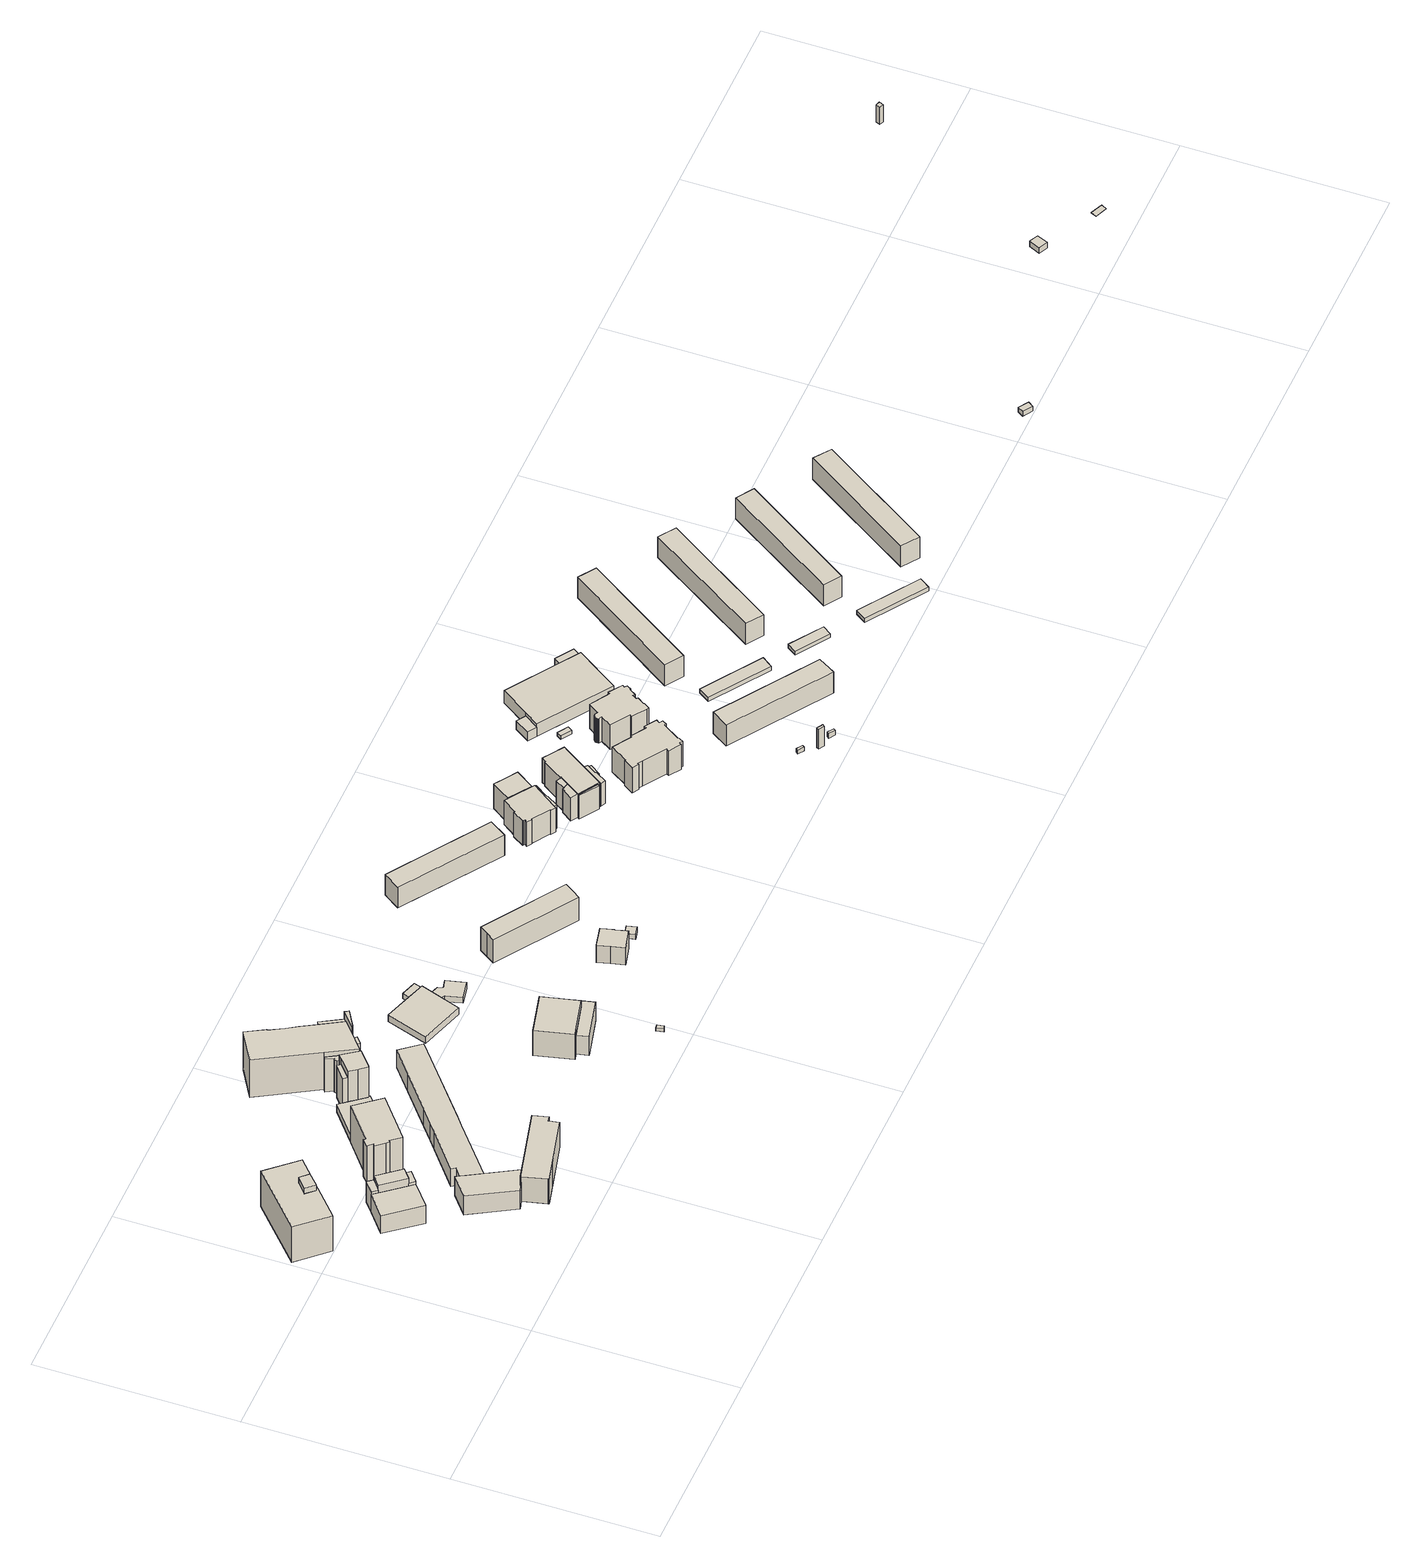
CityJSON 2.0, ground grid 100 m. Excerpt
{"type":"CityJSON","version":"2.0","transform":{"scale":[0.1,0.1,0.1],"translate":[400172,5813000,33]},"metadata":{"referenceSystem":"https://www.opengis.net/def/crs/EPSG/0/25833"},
"CityObjects":{
"building1":{"type":"Building","attributes":{"Gemeindeschluessel":"11000009","function":"31001_2000"},"address":[{"country":"Germany","locality":"Berlin","thoroughfareNumber":"17","thoroughfareName":"Slabystraße"}],"children":["building1-1","building1-2"]},
"building1-1":{"type":"BuildingPart","attributes":{"BezugspunktDach":"2200","measuredHeight":25.36,"storeysAboveGround":6},"parents":["building1"],"geometry":[{"type":"MultiSurface","lod":"1","boundaries":[[[0,1,2,3]],[[4,5,6,7]],[[4,8,9,10,3,2]],[[5,11,8,2,1]],[[6,12,11,5,1,0]],[[9,12,0,3]],[[7,10,9,8,4]],[[4,8,11,5]],[[5,11,12,6]],[[13,7,6,12,9]]]}]},
"building1-2":{"type":"BuildingPart","attributes":{"BezugspunktDach":"2200","measuredHeight":22.25,"storeysAboveGround":6},"parents":["building1"],"geometry":[{"type":"MultiSurface","lod":"1","boundaries":[[[14,15,16,17],[12,9,8,11]],[[18,19,20,21],[22,23,24,25]],[[18,21,17,16]],[[19,18,16,15]],[[20,19,15,14]],[[21,20,14,17]],[[22,25,11,5,4]],[[23,22,8,4,7,9]],[[24,23,7,6,12]],[[25,24,6,5,11]],[[4,5,11,8]],[[9,7,4,8]],[[9,12,6,7]],[[12,11,5,6]]]}]},
"building2":{"type":"Building","attributes":{"Gemeindeschluessel":"11000009","function":"31001_2100"},"address":[{"country":"Germany","locality":"Berlin","thoroughfareNumber":"3","thoroughfareName":"Gaußstraße"}],"children":["building2-1","building2-2","building2-3"]},
"building2-1":{"type":"BuildingPart","attributes":{"BezugspunktDach":"2200","measuredHeight":11.18,"storeysAboveGround":1},"parents":["building2"],"geometry":[{"type":"Solid","lod":"1","boundaries":[[[[26,27,28,29,30,31]],[[32,33,34,35,36,37]],[[32,37,31,30]],[[36,35,27,26]],[[37,36,26,31]],[[33,32,30,29]],[[34,33,29,28]],[[35,34,28,27]]]]}]},
"building2-2":{"type":"BuildingPart","attributes":{"BezugspunktDach":"2200","measuredHeight":12.87,"storeysAboveGround":1},"parents":["building2"],"geometry":[{"type":"MultiSurface","lod":"1","boundaries":[[[38,39,40,41,42,43,44,45]],[[46,47,48,49,50,51,52,53]],[[46,53,45,44]],[[47,46,44,43]],[[48,47,43,42]],[[28,27,42,41]],[[49,48,27,35,34]],[[50,49,34,54]],[[51,50,54,55,39]],[[52,51,39,55,33,38]],[[30,29,33,32,53,52,38,45]],[[34,35,27,28]],[[54,34,41,40,56]],[[40,39,55,54]],[[38,33,55,39]],[[32,33,29,30]]]}]},
"building2-3":{"type":"BuildingPart","attributes":{"BezugspunktDach":"2200","measuredHeight":15.85,"storeysAboveGround":1},"parents":["building2"],"geometry":[{"type":"MultiSurface","lod":"1","boundaries":[[[57,58,59,60]],[[55,54,34,33]],[[55,39,38,33,60,59]],[[40,39,55,59,58]],[[41,40,58,57]],[[33,34,33,29,28,57,60]],[[33,38,39,55]],[[61,54,55,39,40]],[[34,54,40,41]],[[28,29,33,34]]]}]},
"building3":{"type":"Building","attributes":{"Gemeindeschluessel":"11000009","BezugspunktDach":"2200","function":"31001_2020","measuredHeight":11.79,"storeysAboveGround":3},"address":[{"country":"Germany","locality":"Berlin","thoroughfareNumber":"25 (9)","thoroughfareName":"Ostendstraße"}],"geometry":[{"type":"Solid","lod":"1","boundaries":[[[[62,63,64,65,66,67,68,69]],[[70,71,72,73,74,75,76,77]],[[70,77,69,68]],[[71,70,68,67]],[[72,71,67,66]],[[73,72,66,65]],[[74,73,65,64]],[[75,74,64,63]],[[76,75,63,62]],[[77,76,62,69]]]]}]},
"building4":{"type":"Building","attributes":{"Gemeindeschluessel":"11000009","BezugspunktDach":"2200","function":"31001_2020","measuredHeight":15.45,"storeysAboveGround":4},"address":[{"country":"Germany","locality":"Berlin","thoroughfareNumber":"25 (8)","thoroughfareName":"Ostendstraße"}],"geometry":[{"type":"Solid","lod":"1","boundaries":[[[[78,79,80,81,82,83,84,85,86,87]],[[73,88,89,90,91,92,93,94,75,74]],[[73,74,87,86]],[[88,73,86,85]],[[89,88,85,84]],[[90,89,84,83]],[[91,90,83,82]],[[92,91,82,81]],[[93,92,81,80]],[[94,93,80,79]],[[75,94,79,78]],[[74,75,78,87]]]]}]},
"building5":{"type":"Building","attributes":{"Gemeindeschluessel":"11000009","BezugspunktDach":"2200","function":"31001_2000","measuredHeight":27.09,"storeysAboveGround":4},"address":[{"country":"Germany","locality":"Berlin","thoroughfareNumber":"2","thoroughfareName":"Gaußstraße"}],"geometry":[{"type":"Solid","lod":"1","boundaries":[[[[95,96,97,98,99,100,101,102,103,104,105,106,107]],[[108,109,110,111,112,113,114,115,116,117,118,119,120]],[[108,120,107,106]],[[109,108,106,105]],[[110,109,105,104]],[[111,110,104,103]],[[112,111,103,102]],[[113,112,102,101]],[[114,113,101,100]],[[115,114,100,99]],[[116,115,99,98]],[[117,116,98,97]],[[118,117,97,96]],[[119,118,96,95]],[[120,119,95,107]]]]}]},
"building6":{"type":"Building","attributes":{"Gemeindeschluessel":"11000009","BezugspunktDach":"2200","function":"31001_2020","measuredHeight":11.07,"storeysAboveGround":3},"address":[{"country":"Germany","locality":"Berlin","thoroughfareNumber":"25 (10)","thoroughfareName":"Ostendstraße"}],"geometry":[{"type":"Solid","lod":"1","boundaries":[[[[121,122,123,124,125,126,127,128,129,130,131,132]],[[133,134,135,136,137,138,139,140,141,142,72,71]],[[133,71,132,131]],[[134,133,131,130]],[[135,134,130,129]],[[136,135,129,128]],[[137,136,128,127]],[[138,137,127,126]],[[139,138,126,125]],[[140,139,125,124]],[[141,140,124,123]],[[142,141,123,122]],[[72,142,122,121]],[[71,72,121,132]]]]}]},
"building7":{"type":"Building","attributes":{"Gemeindeschluessel":"11000009","function":"31001_3021"},"address":[{"country":"Germany","locality":"Berlin","thoroughfareNumber":"1","thoroughfareName":"Gaußstraße"},{"country":"Germany","locality":"Berlin","thoroughfareNumber":"10","thoroughfareName":"Keplerstraße"}],"children":["building7-1","building7-2","building7-3","building7-4","building7-5","building7-6","building7-7","building7-8","building7-9"]},
"building7-1":{"type":"BuildingPart","attributes":{"BezugspunktDach":"2200","measuredHeight":28.16,"storeysAboveGround":4},"parents":["building7"],"geometry":[{"type":"MultiSurface","lod":"1","boundaries":[[[143,144,145,146,147,148,149,150,151,152,153,154,155,156]],[[157,158,159,160,161,162,163,164,165,166,167,168,169,170]],[[157,170,156,155]],[[158,157,155,154]],[[159,158,154,153]],[[160,159,153,152]],[[161,160,152,151]],[[162,161,171,172,173,174,151,150]],[[163,162,150,149]],[[164,163,149,148]],[[175,176,147,146]],[[166,165,177,178,179]],[[180,175,179,181,167,166,146,145]],[[168,167,145,144]],[[169,182,183,168,144,143]],[[170,169,143,156]],[[174,173,172,171]],[[184,165,164,148,147]],[[179,178,177,176,175]],[[181,179,175,180]],[[168,183,182,169]]]}]},
"building7-2":{"type":"BuildingPart","attributes":{"BezugspunktDach":"2200","measuredHeight":20.85,"storeysAboveGround":4},"parents":["building7"],"geometry":[{"type":"MultiSurface","lod":"1","boundaries":[[[185,186,187,188]],[[189,190,191,192]],[[189,192,188,187]],[[190,189,187,186]],[[192,191,193,194,195,196,185,188]],[[191,190,186,185,197]],[[196,195,194,193]]]}]},
"building7-3":{"type":"BuildingPart","attributes":{"BezugspunktDach":"2200","measuredHeight":27.85,"storeysAboveGround":4},"parents":["building7"],"geometry":[{"type":"MultiSurface","lod":"1","boundaries":[[[198,199,200,201,202,203,204,205]],[[190,206,207,208,209,210,211,191]],[[212,186,185,191,205,204]],[[206,190,204,203]],[[213,214,215,203,202]],[[216,213,207,202,201]],[[209,208,201,200]],[[217,218,200,199]],[[210,209,219,220]],[[221,217,222,199,198]],[[211,210,220,223]],[[191,211,198,205],[221,223,224,193,196,225]],[[190,226,191,185,186,212]],[[207,206,215,214,213]],[[227,208,207,213,216]],[[220,219,218,217]],[[223,220,222,217,221]],[[196,193,224,225]],[[224,223,221,225,228]]]}]},
"building7-4":{"type":"BuildingPart","attributes":{"BezugspunktDach":"2200","measuredHeight":20.67,"storeysAboveGround":4},"parents":["building7"],"geometry":[{"type":"MultiSurface","lod":"1","boundaries":[[[229,230,231,214,216,183,182,232]],[[169,168,208,206,233,234,235,236]],[[169,236,232,182]],[[208,168,183,216]],[[233,206,214,231]],[[234,233,231,230]],[[235,234,230,229]],[[236,235,229,232]],[[169,182,183,168]],[[207,213,214,206]],[[208,216,213,207]]]}]},
"building7-5":{"type":"BuildingPart","attributes":{"BezugspunktDach":"2200","measuredHeight":26.27,"storeysAboveGround":4},"parents":["building7"],"geometry":[{"type":"Solid","lod":"1","boundaries":[[[[237,238,239,240,241,242]],[[163,243,244,245,164,246]],[[163,246,242,241]],[[243,163,241,240]],[[244,243,240,239]],[[245,244,239,238]],[[164,245,238,237]],[[246,164,237,242]]]]}]},
"building7-6":{"type":"BuildingPart","attributes":{"BezugspunktDach":"2200","measuredHeight":27.53,"storeysAboveGround":4},"parents":["building7"],"geometry":[{"type":"MultiSurface","lod":"1","boundaries":[[[247,248,249,250]],[[245,251,252,165]],[[245,238,237,148,147,253,250,249]],[[251,245,249,248]],[[252,251,248,247]],[[176,254,247,250]],[[165,252,255,178,256]],[[165,253,147,148,164]],[[164,237,238,245]],[[256,178,255,254,176]]]}]},
"building7-7":{"type":"BuildingPart","attributes":{"BezugspunktDach":"2200","measuredHeight":6.1,"storeysAboveGround":4},"parents":["building7"],"geometry":[{"type":"MultiSurface","lod":"1","boundaries":[[[257,258,259,218,217,225,195,260,261]],[[262,194,224,220,219,263,264,265,266]],[[262,266,261,260]],[[194,262,260,195]],[[263,219,218,259]],[[264,263,259,258]],[[265,264,258,257]],[[266,265,257,261]],[[194,195,196,193]],[[224,193,196,225]],[[220,223,221,217]],[[224,225,221,223]],[[219,220,217,218]]]}]},
"building7-8":{"type":"BuildingPart","attributes":{"BezugspunktDach":"2200","measuredHeight":19.73,"storeysAboveGround":4},"parents":["building7"],"geometry":[{"type":"MultiSurface","lod":"1","boundaries":[[[267,268,254,176,180]],[[178,255,269,270,181]],[[269,255,254,268]],[[270,269,268,267]],[[181,270,267,180]],[[179,175,176,178]],[[181,180,175,179]],[[255,178,176,254]]]}]},
"building7-9":{"type":"BuildingPart","attributes":{"BezugspunktDach":"2200","measuredHeight":19.11,"storeysAboveGround":4},"parents":["building7"],"geometry":[{"type":"Solid","lod":"1","boundaries":[[[[173,271,272,174]],[[273,274,172,171]],[[273,171,174,272]],[[274,273,272,271]],[[172,274,271,173]],[[171,172,173,174]]]]}]},
"building8":{"type":"Building","attributes":{"Gemeindeschluessel":"11000009","function":"31001_2020"},"address":[{"country":"Germany","locality":"Berlin","thoroughfareNumber":"25 (4)","thoroughfareName":"Ostendstraße"}],"children":["building8-1","building8-2"]},
"building8-1":{"type":"BuildingPart","attributes":{"BezugspunktDach":"2200","measuredHeight":15.73,"storeysAboveGround":4},"parents":["building8"],"geometry":[{"type":"MultiSurface","lod":"1","boundaries":[[[275,276,277,278,279,280,281]],[[282,283,284,285,286,287,288]],[[282,288,281,280]],[[283,282,280,279]],[[284,283,279,278]],[[285,284,289,290,291,292,278,277]],[[293,291,277,276]],[[286,285,290,294]],[[287,286,276,275]],[[288,287,275,281]],[[292,291,290,289]],[[294,290,291,293]]]}]},
"building8-2":{"type":"BuildingPart","attributes":{"BezugspunktDach":"2200","measuredHeight":11.85,"storeysAboveGround":4},"parents":["building8"],"geometry":[{"type":"MultiSurface","lod":"1","boundaries":[[[295,296,297,292,291,293]],[[290,289,298,299,300,294]],[[298,289,292,297]],[[299,298,297,296]],[[300,299,296,295]],[[294,300,295,293]],[[294,301,293,291,290]],[[290,291,292,289]]]}]},
"building9":{"type":"Building","attributes":{"Gemeindeschluessel":"11000009","BezugspunktDach":"2200","function":"51009_1610","measuredHeight":2.06,"storeysAboveGround":0},"address":[{"country":"Germany","locality":"Berlin"}],"geometry":[{"type":"Solid","lod":"1","boundaries":[[[[302,303,304,305]],[[306,307,308,309]],[[306,309,305,304]],[[307,306,304,303]],[[308,307,303,302]],[[309,308,302,305]]]]}]},
"building10":{"type":"Building","attributes":{"Gemeindeschluessel":"11000009","function":"31001_2050"},"address":[{"country":"Germany","locality":"Berlin","thoroughfareNumber":"1","thoroughfareName":"Waldowplatz"}],"children":["building10-1","building10-2"]},
"building10-1":{"type":"BuildingPart","attributes":{"BezugspunktDach":"2200","measuredHeight":5.17,"storeysAboveGround":1},"parents":["building10"],"geometry":[{"type":"MultiSurface","lod":"1","boundaries":[[[310,311,312,313,314]],[[315,316,317,318,319]],[[315,319,314,313]],[[316,315,313,312]],[[320,321,312,311]],[[318,317,311,310]],[[319,318,310,314]],[[317,316,321,320]]]}]},
"building10-2":{"type":"BuildingPart","attributes":{"BezugspunktDach":"2200","measuredHeight":3,"storeysAboveGround":1},"parents":["building10"],"geometry":[{"type":"Solid","lod":"1","boundaries":[[[[320,322,323,321]],[[324,325,317,316]],[[324,316,321,323]],[[325,324,323,322]],[[317,325,322,320]],[[316,317,320,321]]]]}]},
"building11":{"type":"Building","attributes":{"Gemeindeschluessel":"11000009","BezugspunktDach":"2200","function":"31001_2000","measuredHeight":3.72,"storeysAboveGround":1},"address":[{"country":"Germany","locality":"Berlin","thoroughfareNumber":"1 (1)","thoroughfareName":"Waldowplatz"}],"geometry":[{"type":"Solid","lod":"1","boundaries":[[[[326,327,328,329,330,331,332,333]],[[334,335,336,337,338,339,340,341]],[[334,341,333,332]],[[335,334,332,331]],[[336,335,331,330]],[[337,336,330,329]],[[338,337,329,328]],[[339,338,328,327]],[[340,339,327,326]],[[341,340,326,333]]]]}]},
"building12":{"type":"Building","attributes":{"Gemeindeschluessel":"11000009","function":"31001_1010"},"address":[{"country":"Germany","locality":"Berlin","thoroughfareNumber":"10","thoroughfareName":"Waldowstraße"}],"children":["building12-1","building12-2"]},
"building12-1":{"type":"BuildingPart","attributes":{"BezugspunktDach":"2200","measuredHeight":12.64,"storeysAboveGround":2},"parents":["building12"],"geometry":[{"type":"MultiSurface","lod":"1","boundaries":[[[342,343,344,345,346,347,348,349]],[[350,351,352,353,354,355,356,357]],[[350,357,349,348]],[[358,359,360,361,351,350,348,347]],[[362,358,347,346]],[[352,351,361,363]],[[353,352,346,345],[364,365,362,363]],[[354,353,345,344]],[[355,354,344,343]],[[356,355,343,342]],[[357,356,342,349]],[[361,360,359,358]],[[363,361,358,362]],[[362,365,364,363]]]}]},
"building12-2":{"type":"BuildingPart","attributes":{"BezugspunktDach":"2200","measuredHeight":6.3,"storeysAboveGround":2},"parents":["building12"],"geometry":[{"type":"MultiSurface","lod":"1","boundaries":[[[365,366,367,368,359]],[[369,370,371,364,360]],[[369,360,359,368]],[[370,369,368,367]],[[371,370,367,366]],[[364,371,366,365]],[[360,361,358,359]],[[363,362,358,361]],[[364,365,362,363]]]}]},
"building13":{"type":"Building","attributes":{"Gemeindeschluessel":"11000009","BezugspunktDach":"2200","function":"31001_1010","measuredHeight":16.54,"storeysAboveGround":4},"address":[{"country":"Germany","locality":"Berlin","thoroughfareNumber":"33, 35, 37","thoroughfareName":"Scharnweberstraße"}],"geometry":[{"type":"Solid","lod":"1","boundaries":[[[[372,373,374,375,376,377]],[[378,379,380,381,382,383]],[[378,383,377,376]],[[379,378,376,375]],[[380,379,375,374]],[[381,380,374,373]],[[382,381,373,372]],[[383,382,372,377]]]]}]},
"building14":{"type":"Building","attributes":{"Gemeindeschluessel":"11000009","BezugspunktDach":"2200","function":"31001_2000","measuredHeight":3,"storeysAboveGround":1},"address":[{"country":"Germany","locality":"Berlin","thoroughfareNumber":"10 (1)","thoroughfareName":"Waldowstraße"}],"geometry":[{"type":"Solid","lod":"1","boundaries":[[[[384,385,386,387]],[[388,389,390,391]],[[388,391,387,386]],[[389,388,386,385]],[[390,389,385,384]],[[391,390,384,387]]]]}]},
"building15":{"type":"Building","attributes":{"Gemeindeschluessel":"11000009","BezugspunktDach":"2200","function":"31001_1010","measuredHeight":12.86,"storeysAboveGround":4},"address":[{"country":"Germany","locality":"Berlin","thoroughfareNumber":"34, 36, 38, 40","thoroughfareName":"Scharnweberstraße"}],"geometry":[{"type":"Solid","lod":"1","boundaries":[[[[392,393,394,395]],[[396,397,398,399]],[[396,399,395,394]],[[397,396,394,393]],[[398,397,393,392]],[[399,398,392,395]]]]}]},
"building16":{"type":"Building","attributes":{"Gemeindeschluessel":"11000009","function":"31001_1010"},"address":[{"country":"Germany","locality":"Berlin","thoroughfareNumber":"26","thoroughfareName":"Scharnweberstraße"}],"children":["building16-1","building16-2","building16-3"]},
"building16-1":{"type":"BuildingPart","attributes":{"BezugspunktDach":"2200","measuredHeight":16.14,"storeysAboveGround":3},"parents":["building16"],"geometry":[{"type":"MultiSurface","lod":"1","boundaries":[[[400,401,402,403,404,405,406,407,408,409,410,411,412,413,414,415,416]],[[417,418,419,420,421,422,423,424,425,426,427,428,429,430,431,432,433]],[[417,433,416,415]],[[418,417,415,414]],[[419,418,414,413]],[[420,419,413,412]],[[422,434,435,410]],[[436,437,438,410,409]],[[424,423,409,408]],[[425,424,408,407]],[[426,425,407,406]],[[427,426,406,405]],[[428,427,405,404]],[[429,428,404,403]],[[430,429,403,402]],[[431,430,402,401]],[[432,431,401,400]],[[433,432,400,416]],[[421,420,412,411]],[[439,421,411,435,434]],[[423,422,438,437,436]]]}]},
"building16-2":{"type":"BuildingPart","attributes":{"BezugspunktDach":"2200","measuredHeight":16.11,"storeysAboveGround":3},"parents":["building16"],"geometry":[{"type":"MultiSurface","lod":"1","boundaries":[[[440,441,442,443,444]],[[445,446,447,434,420]],[[445,420,444,443]],[[446,445,443,442]],[[447,446,442,441]],[[434,447,441,440]],[[420,412,411,435,440,444]],[[421,411,412,420]],[[421,448,434,435,411]]]}]},
"building16-3":{"type":"BuildingPart","attributes":{"BezugspunktDach":"2200","measuredHeight":14.64,"storeysAboveGround":3},"parents":["building16"],"geometry":[{"type":"Solid","lod":"1","boundaries":[[[[449,450,451,452,438,437]],[[422,453,454,455,456,423]],[[453,422,438,452]],[[454,453,452,451]],[[455,454,451,450]],[[456,455,450,449]],[[423,456,449,437]],[[437,438,422,423]]]]}]},
"building17":{"type":"Building","attributes":{"Gemeindeschluessel":"11000009","function":"31001_1010"},"address":[{"country":"Germany","locality":"Berlin","thoroughfareNumber":"24","thoroughfareName":"Scharnweberstraße"}],"children":["building17-1","building17-2","building17-3","building17-4","building17-5","building17-6"]},
"building17-1":{"type":"BuildingPart","attributes":{"BezugspunktDach":"2200","measuredHeight":15.81,"storeysAboveGround":3},"parents":["building17"],"geometry":[{"type":"MultiSurface","lod":"1","boundaries":[[[457,458,459,460,461,462,463,464,465,466,467,468]],[[469,470,471,472,473,474,475,476,477,478,479,480]],[[469,480,468,467]],[[470,481,482,483,467,466]],[[484,481,466,465]],[[472,471,465,464]],[[473,472,464,463]],[[474,473,463,462]],[[475,474,462,461]],[[476,475,461,460]],[[477,476,460,459]],[[478,485,486,459,458]],[[479,478,458,457]],[[487,488,457,468]],[[469,483,482,489]],[[489,482,481,470]],[[471,470,481,484]],[[477,486,485,478]],[[480,479,488,487]]]}]},
"building17-2":{"type":"BuildingPart","attributes":{"BezugspunktDach":"2200","measuredHeight":14.62,"storeysAboveGround":3},"parents":["building17"],"geometry":[{"type":"Solid","lod":"1","boundaries":[[[[483,482,490,491,492]],[[493,494,489,469,495]],[[493,495,492,491]],[[494,493,491,490]],[[495,469,483,492]],[[489,494,490,482]],[[489,482,483,469]]]]}]},
"building17-3":{"type":"BuildingPart","attributes":{"BezugspunktDach":"2200","measuredHeight":14.62,"storeysAboveGround":3},"parents":["building17"],"geometry":[{"type":"MultiSurface","lod":"1","boundaries":[[[482,481,484,496,490]],[[497,471,470,489,494]],[[497,494,490,496]],[[471,497,496,484]],[[470,471,484,481,498]],[[489,470,499,481,482]],[[494,489,482,490]]]}]},
"building17-4":{"type":"BuildingPart","attributes":{"BezugspunktDach":"2200","measuredHeight":13.79,"storeysAboveGround":3},"parents":["building17"],"geometry":[{"type":"MultiSurface","lod":"1","boundaries":[[[500,501,502,486,485]],[[477,503,504,505,478]],[[503,477,486,502]],[[504,503,502,501]],[[478,505,500,485]],[[477,478,485,486]],[[505,506,507,500]],[[501,507,506,504]]]}]},
"building17-5":{"type":"BuildingPart","attributes":{"BezugspunktDach":"2200","measuredHeight":15.09,"storeysAboveGround":3},"parents":["building17"],"geometry":[{"type":"MultiSurface","lod":"1","boundaries":[[[508,509,510,511,512,513,514,515]],[[506,504,516,517,518,519,520,505]],[[507,500,505,515,514]],[[501,507,506,514,513]],[[516,504,513,512]],[[517,516,512,511]],[[518,517,511,510]],[[519,518,510,509]],[[520,519,509,508]],[[505,520,508,515]],[[506,505,500,507]],[[504,506,507,501]]]}]},
"building17-6":{"type":"BuildingPart","attributes":{"BezugspunktDach":"2200","measuredHeight":14.73,"storeysAboveGround":3},"parents":["building17"],"geometry":[{"type":"Solid","lod":"1","boundaries":[[[[521,488,487,522]],[[480,479,523,524]],[[480,524,522,487]],[[523,479,488,521]],[[524,523,521,522]],[[479,480,487,488]]]]}]},
"building18":{"type":"Building","attributes":{"Gemeindeschluessel":"11000009","BezugspunktDach":"2200","function":"31001_2000","measuredHeight":0.454,"storeysAboveGround":1},"address":[{"country":"Germany","locality":"Berlin","thoroughfareNumber":"26 (1)","thoroughfareName":"Scharnweberstraße"}],"geometry":[{"type":"Solid","lod":"1","boundaries":[[[[525,526,527,528]],[[529,530,531,532]],[[529,532,528,527]],[[530,529,527,526]],[[531,530,526,525]],[[532,531,525,528]]]]}]},
"building19":{"type":"Building","attributes":{"Gemeindeschluessel":"11000009","BezugspunktDach":"2200","function":"31001_2000","measuredHeight":2.5,"storeysAboveGround":1},"address":[{"country":"Germany","locality":"Berlin","thoroughfareNumber":"22 (1)","thoroughfareName":"Scharnweberstraße"}],"geometry":[{"type":"Solid","lod":"1","boundaries":[[[[533,534,535,536]],[[537,538,539,540]],[[537,540,536,535]],[[538,537,535,534]],[[539,538,534,533]],[[540,539,533,536]]]]}]},
"building20":{"type":"Building","attributes":{"Gemeindeschluessel":"11000009","BezugspunktDach":"2200","function":"31001_2000","measuredHeight":0.346,"storeysAboveGround":1},"address":[{"country":"Germany","locality":"Berlin","thoroughfareNumber":"24 (1)","thoroughfareName":"Scharnweberstraße"}],"geometry":[{"type":"Solid","lod":"1","boundaries":[[[[541,542,543,544]],[[545,546,476,475]],[[545,475,544,543]],[[546,545,543,542]],[[476,546,542,541]],[[475,476,541,544]]]]}]},
"building21":{"type":"Building","attributes":{"Gemeindeschluessel":"11000009","BezugspunktDach":"2200","function":"31001_1010","measuredHeight":15.68,"storeysAboveGround":3},"address":[{"country":"Germany","locality":"Berlin","thoroughfareNumber":"22","thoroughfareName":"Scharnweberstraße"},{"country":"Germany","locality":"Berlin","thoroughfareNumber":"14","thoroughfareName":"Steffelbauerstraße"}],"geometry":[{"type":"Solid","lod":"1","boundaries":[[[[547,548,549,550,551,552,553,554,555,556,557,558,559,560,561,562,563,564,565,566,567,568,569]],[[570,571,572,573,574,575,576,577,578,579,580,581,582,583,584,585,586,587,588,589,590,591,592]],[[570,592,569,568]],[[571,570,568,567]],[[572,571,567,566]],[[573,572,566,565]],[[574,573,565,564]],[[575,574,564,563]],[[576,575,563,562]],[[577,576,562,561]],[[578,577,561,560]],[[579,578,560,559]],[[580,579,559,558]],[[581,580,558,557]],[[582,581,557,556]],[[583,582,556,555]],[[584,583,555,554]],[[585,584,554,553]],[[586,585,553,552]],[[587,586,552,551]],[[588,587,551,550]],[[589,588,550,549]],[[590,589,549,548]],[[591,590,548,547]],[[592,591,547,569]]]]}]},
"building22":{"type":"Building","attributes":{"Gemeindeschluessel":"11000009","BezugspunktDach":"2200","function":"51009_1610","measuredHeight":2.32,"storeysAboveGround":0},"address":[{"country":"Germany","locality":"Berlin"}],"geometry":[{"type":"Solid","lod":"1","boundaries":[[[[593,594,595,596]],[[597,598,599,600]],[[597,600,596,595]],[[598,597,595,594]],[[599,598,594,593]],[[600,599,593,596]]]]}]},
"building23":{"type":"Building","attributes":{"Gemeindeschluessel":"11000009","BezugspunktDach":"2200","function":"31001_2000","measuredHeight":2.57,"storeysAboveGround":1},"address":[{"country":"Germany","locality":"Berlin","thoroughfareNumber":"10 (1)","thoroughfareName":"Steffelbauerstraße"}],"geometry":[{"type":"Solid","lod":"1","boundaries":[[[[601,602,603,604,605]],[[606,607,608,609,610]],[[606,610,605,604]],[[607,606,604,603]],[[608,607,603,602]],[[609,608,602,601]],[[610,609,601,605]]]]}]},
"building24":{"type":"Building","attributes":{"Gemeindeschluessel":"11000009","BezugspunktDach":"2200","function":"51009_1610","measuredHeight":12.33,"storeysAboveGround":0},"address":[{"country":"Germany","locality":"Berlin"}],"geometry":[{"type":"Solid","lod":"1","boundaries":[[[[611,612,613,614]],[[615,616,617,618]],[[615,618,614,613]],[[616,615,613,612]],[[617,616,612,611]],[[618,617,611,614]]]]}]},
"building25":{"type":"Building","attributes":{"Gemeindeschluessel":"11000009","BezugspunktDach":"2200","function":"51009_1610","measuredHeight":5.59,"storeysAboveGround":0},"address":[{"country":"Germany","locality":"Berlin"}],"geometry":[{"type":"Solid","lod":"1","boundaries":[[[[619,620,621,622]],[[623,624,625,626]],[[623,626,622,621]],[[624,623,621,620]],[[625,624,620,619]],[[626,625,619,622]]]]}]},
"building26":{"type":"Building","attributes":{"Gemeindeschluessel":"11000009","BezugspunktDach":"2200","function":"31001_1010","measuredHeight":16.16,"storeysAboveGround":3},"address":[{"country":"Germany","locality":"Berlin","thoroughfareNumber":"10","thoroughfareName":"Steffelbauerstraße"}],"geometry":[{"type":"Solid","lod":"1","boundaries":[[[[627,628,629,630,631,632,633,634,635,636,637,638,639,640,641,642,643,644,645,646,647,648,649,650,651,652,653,654,655,656,657,658,659]],[[660,661,662,663,664,665,666,667,668,669,670,671,672,673,674,675,676,677,678,679,680,681,682,683,684,685,686,687,688,689,690,691,692]],[[660,692,659,658]],[[661,660,658,657]],[[662,661,657,656]],[[663,662,656,655]],[[664,663,655,654]],[[665,664,654,653]],[[666,665,653,652]],[[667,666,652,651]],[[668,667,651,650]],[[669,668,650,649]],[[670,669,649,648]],[[671,670,648,647]],[[672,671,647,646]],[[673,672,646,645]],[[674,673,645,644]],[[675,674,644,643]],[[676,675,643,642]],[[677,676,642,641]],[[678,677,641,640]],[[679,678,640,639]],[[680,679,639,638]],[[681,680,638,637]],[[682,681,637,636]],[[683,682,636,635]],[[684,683,635,634]],[[685,684,634,633]],[[686,685,633,632]],[[687,686,632,631]],[[688,687,631,630]],[[689,688,630,629]],[[690,689,629,628]],[[691,690,628,627]],[[692,691,627,659]]]]}]},
"building27":{"type":"Building","attributes":{"Gemeindeschluessel":"11000009","BezugspunktDach":"2200","function":"51009_1610","measuredHeight":3,"storeysAboveGround":0},"address":[{"country":"Germany","locality":"Berlin"}],"geometry":[{"type":"Solid","lod":"1","boundaries":[[[[693,694,695,696]],[[697,698,699,700]],[[697,700,696,695]],[[698,697,695,694]],[[699,698,694,693]],[[700,699,693,696]]]]}]},
"building28":{"type":"Building","attributes":{"Gemeindeschluessel":"11000009","BezugspunktDach":"2200","function":"31001_1010","measuredHeight":13.4,"storeysAboveGround":4},"address":[{"country":"Germany","locality":"Berlin","thoroughfareNumber":"14, 16, 18, 20","thoroughfareName":"Scharnweberstraße"}],"geometry":[{"type":"Solid","lod":"1","boundaries":[[[[701,702,703,704]],[[705,706,707,708]],[[705,708,704,703]],[[706,705,703,702]],[[707,706,702,701]],[[708,707,701,704]]]]}]},
"building29":{"type":"Building","attributes":{"Gemeindeschluessel":"11000009","BezugspunktDach":"2200","function":"31001_2054","measuredHeight":9.98,"storeysAboveGround":1},"address":[{"country":"Germany","locality":"Berlin","thoroughfareNumber":"154","thoroughfareName":"An der Wuhlheide"}],"geometry":[{"type":"Solid","lod":"1","boundaries":[[[[709,710,711,712,713,714]],[[624,715,716,717,718,625]],[[624,625,714,713]],[[715,624,713,712]],[[716,715,712,711]],[[717,716,711,710]],[[718,717,710,709]],[[625,718,709,714]]]]}]},
"building30":{"type":"Building","attributes":{"Gemeindeschluessel":"11000009","BezugspunktDach":"2200","function":"31001_2000","measuredHeight":2.48,"storeysAboveGround":1},"address":[{"country":"Germany","locality":"Berlin","thoroughfareNumber":"14 (1)","thoroughfareName":"Scharnweberstraße"}],"geometry":[{"type":"Solid","lod":"1","boundaries":[[[[719,720,721,722]],[[723,724,725,726]],[[723,726,722,721]],[[724,723,721,720]],[[725,724,720,719]],[[726,725,719,722]]]]}]},
"building31":{"type":"Building","attributes":{"Gemeindeschluessel":"11000009","BezugspunktDach":"2200","function":"51009_1610","measuredHeight":4.24,"storeysAboveGround":0},"address":[{"country":"Germany","locality":"Berlin"}],"geometry":[{"type":"Solid","lod":"1","boundaries":[[[[727,728,729,730]],[[731,732,733,734]],[[731,734,730,729]],[[732,731,729,728]],[[733,732,728,727]],[[734,733,727,730]]]]}]},
"building32":{"type":"Building","attributes":{"Gemeindeschluessel":"11000009","BezugspunktDach":"2200","function":"31001_1010","measuredHeight":13.08,"storeysAboveGround":4},"address":[{"country":"Germany","locality":"Berlin","thoroughfareNumber":"1, 3, 5, 7","thoroughfareName":"Steffelbauerstraße"}],"geometry":[{"type":"Solid","lod":"1","boundaries":[[[[735,736,737,738]],[[739,740,741,742]],[[739,742,738,737]],[[740,739,737,736]],[[741,740,736,735]],[[742,741,735,738]]]]}]},
"building33":{"type":"Building","attributes":{"Gemeindeschluessel":"11000009","BezugspunktDach":"2200","function":"31001_2000","measuredHeight":2.36,"storeysAboveGround":1},"address":[{"country":"Germany","locality":"Berlin","thoroughfareNumber":"14 (2)","thoroughfareName":"Scharnweberstraße"}],"geometry":[{"type":"Solid","lod":"1","boundaries":[[[[743,744,745,746]],[[747,748,749,750]],[[747,750,746,745]],[[748,747,745,744]],[[749,748,744,743]],[[750,749,743,746]]]]}]},
"building34":{"type":"Building","attributes":{"Gemeindeschluessel":"11000009","BezugspunktDach":"2200","function":"31001_1010","measuredHeight":13.08,"storeysAboveGround":4},"address":[{"country":"Germany","locality":"Berlin","thoroughfareNumber":"156, 158, 160, 162","thoroughfareName":"An der Wuhlheide"}],"geometry":[{"type":"Solid","lod":"1","boundaries":[[[[751,752,753,754]],[[755,756,757,758]],[[755,758,754,753]],[[756,755,753,752]],[[757,756,752,751]],[[758,757,751,754]]]]}]},
"building35":{"type":"Building","attributes":{"Gemeindeschluessel":"11000009","BezugspunktDach":"2200","function":"31001_2000","measuredHeight":2.53,"storeysAboveGround":1},"address":[{"country":"Germany","locality":"Berlin","thoroughfareNumber":"4 (1)","thoroughfareName":"Scharnweberstraße"}],"geometry":[{"type":"Solid","lod":"1","boundaries":[[[[759,760,761,762]],[[763,764,765,766]],[[763,766,762,761]],[[764,763,761,760]],[[765,764,760,759]],[[766,765,759,762]]]]}]},
"building36":{"type":"Building","attributes":{"Gemeindeschluessel":"11000009","BezugspunktDach":"2200","function":"31001_1010","measuredHeight":13.12,"storeysAboveGround":4},"address":[{"country":"Germany","locality":"Berlin","thoroughfareNumber":"164, 166, 168, 170","thoroughfareName":"An der Wuhlheide"}],"geometry":[{"type":"Solid","lod":"1","boundaries":[[[[767,768,769,770]],[[771,772,773,774]],[[771,774,770,769]],[[772,771,769,768]],[[773,772,768,767]],[[774,773,767,770]]]]}]},
"building37":{"type":"Building","attributes":{"Gemeindeschluessel":"11000009","BezugspunktDach":"2200","function":"31001_1010","measuredHeight":13.28,"storeysAboveGround":4},"address":[{"country":"Germany","locality":"Berlin","thoroughfareNumber":"172, 174, 176, 178","thoroughfareName":"An der Wuhlheide"}],"geometry":[{"type":"Solid","lod":"1","boundaries":[[[[775,776,777,778]],[[779,780,781,782]],[[779,782,778,777]],[[780,779,777,776]],[[781,780,776,775]],[[782,781,775,778]]]]}]},
"building38":{"type":"Building","attributes":{"Gemeindeschluessel":"11000009","BezugspunktDach":"2200","function":"31001_2000","measuredHeight":3.26,"storeysAboveGround":1},"address":[{"country":"Germany","locality":"Berlin","thoroughfareNumber":"1 (1)","thoroughfareName":"Parkstraße"}],"geometry":[{"type":"Solid","lod":"1","boundaries":[[[[783,784,785,786]],[[787,788,789,790]],[[787,790,786,785]],[[788,787,785,784]],[[789,788,784,783]],[[790,789,783,786]]]]}]},
"building39":{"type":"Building","attributes":{"Gemeindeschluessel":"11000009","BezugspunktDach":"2200","function":"31001_2423","measuredHeight":3.7,"storeysAboveGround":1},"address":[{"country":"Germany","locality":"Berlin","thoroughfareNumber":"189 (37)","thoroughfareName":"An der Wuhlheide"}],"geometry":[{"type":"Solid","lod":"1","boundaries":[[[[791,792,793,794]],[[795,796,797,798]],[[795,798,794,793]],[[796,795,793,792]],[[797,796,792,791]],[[798,797,791,794]]]]}]},
"building40":{"type":"Building","attributes":{"Gemeindeschluessel":"11000009","BezugspunktDach":"2200","function":"31001_2000","measuredHeight":0.129,"storeysAboveGround":1},"address":[{"country":"Germany","locality":"Berlin","thoroughfareNumber":"189 (38)","thoroughfareName":"An der Wuhlheide"}],"geometry":[{"type":"Solid","lod":"1","boundaries":[[[[799,800,801,802]],[[803,804,805,806]],[[803,806,802,801]],[[804,803,801,800]],[[805,804,800,799]],[[806,805,799,802]]]]}]},
"building41":{"type":"Building","attributes":{"Gemeindeschluessel":"11000009","BezugspunktDach":"2200","function":"31001_2000","measuredHeight":10.73,"storeysAboveGround":1},"address":[{"country":"Germany","locality":"Berlin","thoroughfareNumber":"189 (39)","thoroughfareName":"An der Wuhlheide"}],"geometry":[{"type":"Solid","lod":"1","boundaries":[[[[807,808,809,810]],[[811,812,813,814]],[[811,814,810,809]],[[812,811,809,808]],[[813,812,808,807]],[[814,813,807,810]]]]}]}
},
"vertices":[
[260,1128,279],[313,1178,279],[276,1218,279],[221,1169,279],[276,1218,25],[313,1178,25],[260,1128,25],[221,1169,25],[276,1218,245],[221,1169,245],[221,1169,143],[313,1178,245],[260,1128,245],[221,1169,75],
[137,1001,245],[416,1254,245],[283,1401,245],[5,1146,245],[283,1401,23],[416,1254,23],[137,1001,23],[5,1146,23],[276,1218,23],[221,1169,23],[260,1128,23],[313,1178,23],
[448,677,136],[557,767,136],[535,793,136],[446,903,136],[425,930,136],[315,841,136],[425,930,24],[446,903,24],[535,793,24],[557,767,24],[448,677,24],[315,841,24],
[446,903,152],[496,943,152],[585,834,152],[535,793,152],[557,767,152],[610,810,152],[478,973,152],[425,930,152],[478,973,23],[610,810,23],[557,767,23],[535,793,23],[585,834,23],[496,943,23],[446,903,23],[425,930,23],[585,834,24],[496,943,24],[585,834,103],
[535,793,182],[585,834,182],[496,943,182],[446,903,182],[585,834,44],
[686,320,139],[733,332,139],[732,336,139],[813,356,139],[727,507,139],[674,600,139],[662,622,139],[562,541,139],[662,622,21],[674,600,21],[727,507,21],[813,356,21],[732,336,21],[733,332,21],[686,320,21],[562,541,21],
[733,332,176],[762,215,176],[763,211,176],[878,239,176],[1115,296,176],[1104,347,176],[1129,353,176],[1110,428,176],[813,356,176],[732,336,176],[1110,428,21],[1129,353,21],[1104,347,21],[1115,296,21],[878,239,21],[763,211,21],[762,215,21],
[613,991,256],[604,984,256],[641,941,256],[651,928,256],[658,933,256],[700,884,256],[902,1048,256],[851,1110,256],[801,1172,256],[800,1173,256],[629,1035,256],[623,1043,256],[592,1016,256],[623,1043,25],[629,1035,25],[800,1173,25],[801,1172,25],[851,1110,25],[902,1048,25],[700,884,25],[658,933,25],[651,928,25],[641,941,25],[604,984,25],[613,991,25],[592,1016,25],
[727,507,131],[980,714,131],[1023,748,131],[1399,1055,131],[1318,1154,131],[1196,1054,131],[1017,908,131],[943,848,131],[899,813,131],[708,659,131],[723,638,131],[674,600,131],[723,638,21],[708,659,21],[899,813,21],[943,848,21],[1017,908,21],[1196,1054,21],[1318,1154,21],[1399,1055,21],[1023,748,21],[980,714,21],
[1072,1403,256],[1150,1266,256],[1198,1307,256],[1219,1325,256],[1231,1335,256],[1288,1384,256],[1226,1491,256],[1183,1568,256],[1152,1618,256],[1111,1690,256],[1114,1693,256],[1063,1786,256],[1057,1783,256],[907,1696,256],[1057,1783,22],[1063,1786,22],[1114,1693,22],[1111,1690,22],[1152,1618,22],[1183,1568,22],[1226,1491,22],[1288,1384,22],[1231,1335,22],[1219,1325,22],[1198,1307,22],[1150,1266,22],[1072,1403,22],[907,1696,22],[1152,1618,24],[1183,1568,24],[1183,1568,215],[1152,1618,215],[1219,1325,221],[1231,1335,221],[1231,1335,73],[1231,1335,24],[1219,1325,24],[1198,1307,221],[1198,1307,24],[1072,1403,228],[1150,1266,228],[1231,1335,161],
[991,1261,224],[1058,1318,224],[1046,1333,224],[977,1278,224],[1046,1333,22],[1058,1318,22],[991,1261,22],[977,1278,22],[991,1261,24],[977,1278,24],[977,1278,73],[991,1261,73],[991,1261,186],
[1022,1222,262],[1053,1183,262],[1057,1186,262],[1134,1252,262],[1105,1293,262],[1076,1333,262],[1058,1318,262],[991,1261,262],[1076,1333,22],[1105,1293,22],[1134,1252,22],[1057,1186,22],[1053,1183,22],[1022,1222,22],[1058,1318,210],[1105,1293,228],[1076,1333,228],[1076,1333,202],[1134,1252,228],[1053,1183,73],[1057,1186,73],[1057,1186,24],[1053,1183,24],[1022,1222,73],[1053,1183,29],[1022,1222,24],[1009,1238,24],[1009,1238,73],[1056,1316,22],[1134,1252,194],[1009,1238,25],
[1081,1356,228],[1073,1357,228],[1070,1341,228],[1060,1396,228],[1070,1341,22],[1073,1357,22],[1081,1356,22],[1060,1396,22],
[1288,1384,250],[1305,1398,250],[1275,1451,250],[1246,1503,250],[1226,1491,250],[1200,1397,250],[1246,1503,22],[1275,1451,22],[1305,1398,22],[1200,1397,22],
[1233,1331,297],[1316,1379,297],[1305,1398,297],[1231,1335,297],[1316,1379,22],[1233,1331,22],[1231,1335,159],[1233,1331,221],[1233,1331,24],[1231,1335,190],
[852,1110,73],[902,1048,73],[1062,1180,73],[958,1299,73],[801,1172,73],[958,1299,24],[1062,1180,24],[902,1048,24],[852,1110,24],[801,1172,24],
[1215,1287,221],[1248,1314,221],[1248,1314,24],[1215,1287,24],
[1201,1579,215],[1171,1628,215],[1171,1628,24],[1201,1579,24],
[1656,433,174],[1685,440,174],[1865,484,174],[1842,583,174],[1822,667,174],[1642,624,174],[1612,617,174],[1642,624,17],[1822,667,17],[1842,583,17],[1865,484,17],[1685,440,17],[1656,433,17],[1612,617,17],[1842,583,21],[1865,484,21],[1865,484,139],[1842,583,139],[1685,440,139],[1685,440,21],
[1700,382,139],[1912,434,139],[1874,592,139],[1874,592,21],[1912,434,21],[1700,382,21],[1685,440,103],
[1957,125,43],[1973,130,43],[1966,164,43],[1948,160,43],[1966,164,22],[1973,130,22],[1957,125,22],[1948,160,22],
[1728,1016,64],[1798,1218,64],[1720,1244,64],[1574,1293,64],[1506,1087,64],[1574,1293,22],[1720,1244,22],[1798,1218,22],[1728,1016,22],[1506,1087,22],[1798,1218,52],[1720,1244,52],
[1812,1260,52],[1733,1285,52],[1733,1285,22],[1812,1260,22],
[1781,1103,59],[1803,1023,59],[1895,1042,59],[1872,1139,59],[1826,1127,59],[1818,1153,59],[1780,1166,59],[1763,1116,59],[1780,1166,22],[1818,1153,22],[1826,1127,22],[1872,1139,22],[1895,1042,22],[1803,1023,22],[1781,1103,22],[1763,1116,22],
[2273,501,128],[2289,437,128],[2393,461,128],[2386,488,128],[2378,522,128],[2378,524,128],[2363,588,128],[2256,565,128],[2363,588,20],[2378,524,20],[2378,522,20],[2386,488,20],[2393,461,20],[2289,437,20],[2273,501,20],[2256,565,20],[2378,524,65],[2372,551,65],[2372,551,21],[2378,524,21],[2378,522,65],[2378,522,21],[2386,488,21],[2386,488,65],
[2405,492,65],[2397,524,65],[2389,556,65],[2389,556,21],[2397,524,21],[2405,492,21],
[2474,731,168],[2502,772,168],[2530,813,168],[2141,1071,168],[2114,1030,168],[2087,989,168],[2114,1030,21],[2141,1071,21],[2530,813,21],[2502,772,21],[2474,731,21],[2087,989,21],
[2457,452,50],[2503,464,50],[2492,513,50],[2446,502,50],[2492,513,20],[2503,464,20],[2457,452,20],[2446,502,20],
[2736,1187,151],[2792,1272,151],[2312,1592,151],[2257,1512,151],[2312,1592,22],[2792,1272,22],[2736,1187,22],[2257,1512,22],
[2832,1132,172],[2836,1128,172],[2828,1116,172],[2849,1100,172],[2853,1103,172],[2937,1047,172],[2935,1044,172],[2957,1028,172],[2960,1032,172],[2966,1041,172],[3056,1167,172],[2987,1214,172],[2935,1249,172],[2918,1260,172],[2870,1189,172],[2862,1193,172],[2827,1135,172],[2862,1193,20],[2870,1189,20],[2918,1260,20],[2935,1249,20],[2987,1214,20],[3056,1167,20],[2966,1041,20],[2960,1032,20],[2957,1028,20],[2935,1044,20],[2937,1047,20],[2853,1103,20],[2849,1100,20],[2828,1116,20],[2836,1128,20],[2832,1132,20],[2827,1135,20],[3042,1176,20],[3042,1176,172],[2966,1041,57],[2966,1041,166],[3056,1167,166],[2998,1206,20],
[3042,1176,175],[3103,1267,175],[3056,1298,175],[2996,1339,175],[2935,1249,175],[2996,1339,20],[3056,1298,20],[3103,1267,20],[3034,1182,20],
[2982,1032,166],[3019,1090,166],[3016,1094,166],[3062,1163,166],[3062,1163,20],[3016,1094,20],[3019,1090,20],[2982,1032,20],
[3168,909,173],[3176,904,173],[3310,1106,173],[3327,1130,173],[3269,1169,173],[3227,1197,173],[3213,1175,173],[3209,1178,173],[3142,1079,173],[3148,1076,173],[3078,970,173],[3076,966,173],[3078,970,21],[3148,1076,21],[3142,1079,21],[3209,1178,21],[3213,1175,21],[3227,1197,21],[3269,1169,21],[3327,1130,21],[3310,1106,21],[3176,904,21],[3168,909,21],[3076,966,21],[3148,1076,167],[3121,1035,167],[3078,970,167],[3142,1079,167],[3176,904,158],[3310,1106,158],[3076,966,168],[3168,909,168],[3121,1035,21],
[3091,1042,167],[3084,1044,167],[3046,991,167],[3084,1044,21],[3091,1042,21],[3046,991,21],
[3121,1090,167],[3121,1090,21],[3148,1076,107],[3148,1076,130],
[3180,901,158],[3250,1007,158],[3314,1104,158],[3314,1104,21],[3250,1007,21],[3180,901,21],[3215,954,21],[3215,954,158],
[3203,887,165],[3236,940,165],[3238,943,165],[3234,946,165],[3265,995,165],[3250,1007,165],[3215,954,165],[3180,901,165],[3265,995,21],[3234,946,21],[3238,943,21],[3236,940,21],[3203,887,21],
[3161,899,168],[3072,960,168],[3161,899,21],[3072,960,21],
[3103,1267,24],[3152,1345,24],[3106,1373,24],[3056,1298,24],[3106,1373,19],[3152,1345,19],[3103,1267,19],[3056,1298,19],
[3346,970,45],[3383,1023,45],[3353,1043,45],[3317,988,45],[3353,1043,20],[3383,1023,20],[3346,970,20],[3317,988,20],
[3327,1130,25],[3345,1158,25],[3289,1197,25],[3269,1169,25],[3289,1197,21],[3345,1158,21],
[3339,780,179],[3343,786,179],[3365,771,179],[3475,699,179],[3468,687,179],[3524,649,179],[3531,661,179],[3545,649,179],[3557,672,179],[3555,676,179],[3613,764,179],[3621,758,179],[3634,780,179],[3617,790,179],[3628,806,179],[3572,844,179],[3564,832,179],[3495,878,179],[3490,871,179],[3398,930,179],[3346,845,179],[3339,848,179],[3308,800,179],[3339,848,22],[3346,845,22],[3398,930,22],[3490,871,22],[3495,878,22],[3564,832,22],[3572,844,22],[3628,806,22],[3617,790,22],[3634,780,22],[3621,758,22],[3613,764,22],[3555,676,22],[3557,672,22],[3545,649,22],[3531,661,22],[3524,649,22],[3468,687,22],[3475,699,22],[3365,771,22],[3343,786,22],[3339,780,22],[3308,800,22],
[3828,180,49],[3836,191,49],[3807,210,49],[3799,199,49],[3807,210,26],[3836,191,26],[3828,180,26],[3799,199,26],
[3557,1184,44],[3564,1195,44],[3572,1207,44],[3522,1239,44],[3507,1218,44],[3522,1239,22],[3572,1207,22],[3564,1195,22],[3557,1184,22],[3507,1218,22],
[3889,107,149],[3897,117,149],[3869,135,149],[3862,124,149],[3869,135,25],[3897,117,25],[3889,107,25],[3862,124,25],
[3503,1329,62],[3551,1401,62],[3509,1429,62],[3461,1357,62],[3509,1429,6],[3551,1401,6],[3503,1329,6],[3461,1357,6],
[3622,929,174],[3615,919,174],[3684,874,174],[3692,868,174],[3712,897,174],[3708,899,174],[3733,936,174],[3726,942,174],[3739,963,174],[3748,956,174],[3771,990,174],[3774,987,174],[3788,1008,174],[3775,1017,174],[3778,1021,174],[3783,1029,174],[3720,1072,174],[3713,1063,174],[3619,1122,174],[3583,1070,174],[3571,1077,174],[3566,1078,174],[3561,1077,174],[3557,1075,174],[3553,1072,174],[3552,1071,174],[3550,1068,174],[3549,1064,174],[3548,1059,174],[3549,1054,174],[3551,1050,174],[3563,1042,174],[3530,990,174],[3563,1042,21],[3551,1050,21],[3549,1054,21],[3548,1059,21],[3549,1064,21],[3550,1068,21],[3552,1071,21],[3553,1072,21],[3557,1075,21],[3561,1077,21],[3566,1078,21],[3571,1077,21],[3583,1070,21],[3619,1122,21],[3713,1063,21],[3720,1072,21],[3783,1029,21],[3778,1021,21],[3775,1017,21],[3788,1008,21],[3774,987,21],[3771,990,21],[3748,956,21],[3739,963,21],[3726,942,21],[3733,936,21],[3708,899,21],[3712,897,21],[3692,868,21],[3684,874,21],[3615,919,21],[3622,929,21],[3530,990,21],
[3970,87,56],[3976,97,56],[3948,116,56],[3941,106,56],[3948,116,26],[3976,97,26],[3970,87,26],[3941,106,26],
[4219,191,154],[4271,276,154],[3789,599,154],[3736,517,154],[3789,599,20],[4271,276,20],[4219,191,20],[3736,517,20],
[3849,1097,84],[3992,1309,84],[3906,1367,84],[3645,1541,84],[3551,1401,84],[3503,1329,84],[3645,1541,6],[3906,1367,6],[3992,1309,6],[3849,1097,6],
[4252,501,46],[4290,555,46],[4004,746,46],[3969,691,46],[4004,746,21],[4290,555,21],[4252,501,21],[3969,691,21],
[3992,1309,62],[4022,1354,62],[3936,1411,62],[3906,1367,62],[3936,1411,20],[4022,1354,20],[3992,1309,20],[3906,1367,20],
[4076,851,151],[4450,1412,151],[4368,1468,151],[3991,908,151],[4368,1468,20],[4450,1412,20],[4076,851,20],[3991,908,20],
[4540,331,44],[4571,374,44],[4412,481,44],[4381,436,44],[4412,481,20],[4571,374,20],[4540,331,20],[4381,436,20],
[4443,611,152],[4814,1172,152],[4731,1228,152],[4363,666,152],[4731,1228,22],[4814,1172,22],[4443,611,22],[4363,666,22],
[4971,28,45],[5007,81,45],[4720,273,45],[4684,221,45],[4720,273,20],[5007,81,20],[4971,28,20],[4684,221,20],
[4796,375,152],[5169,937,152],[5084,993,152],[4715,430,152],[5084,993,21],[5169,937,21],[4796,375,21],[4715,430,21],
[5151,141,153],[5524,705,153],[5441,764,153],[5067,198,153],[5441,764,20],[5524,705,20],[5151,141,20],[5067,198,20],
[6194,4,50],[6213,31,50],[6166,63,50],[6147,35,50],[6166,63,21],[6213,31,21],[6194,4,21],[6147,35,21],
[7174,314,58],[7197,369,58],[7155,390,58],[7129,335,58],[7155,390,21],[7197,369,21],[7174,314,21],[7129,335,21],
[7500,158,21],[7514,187,21],[7453,212,21],[7440,184,21],[7453,212,20],[7514,187,20],[7500,158,20],[7440,184,20],
[7651,1281,130],[7660,1303,130],[7638,1311,130],[7629,1290,130],[7638,1311,23],[7660,1303,23],[7651,1281,23],[7629,1290,23]
]}
